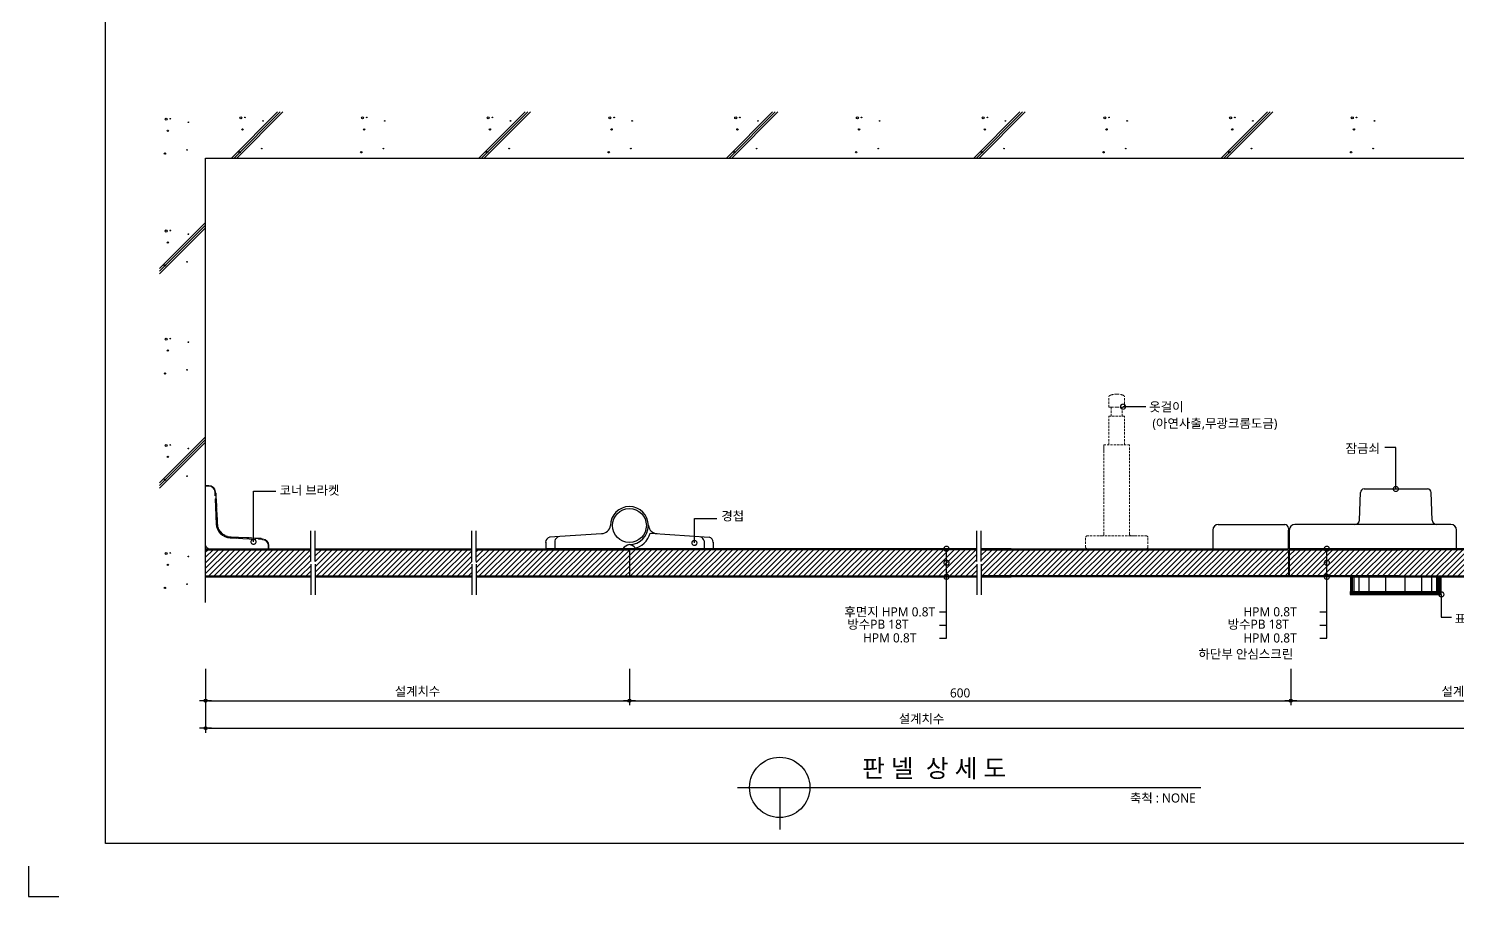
# Model space of a CAD drawing. Extents: x -256 to 8104, y -176 to 5714.
# Drawn here: x -256 to 4488, y -176 to 2705 of the extents above; entities that cross this region are included whole.
import ezdxf
from ezdxf.enums import TextEntityAlignment as Align

# ---------------------------------------------------------------- set-up
doc = ezdxf.new("R2010")
doc.units = 0
doc.header["$LTSCALE"] = 30
doc.linetypes.add('HIDDEN', pattern=[0.375, 0.25, -0.125])
doc.layers.get('0').update_dxf_attribs({"linetype": 'CONTINUOUS'})
doc.layers.get('DEFPOINTS').update_dxf_attribs({"linetype": 'CONTINUOUS'})
for name, color, linetype in [('02---제품선', 4, 'CONTINUOUS'), ('C', 2, 'CONTINUOUS'), ('DIM', 7, 'CONTINUOUS'), ('HID', 9, 'HIDDEN'), ('TIT', 3, 'CONTINUOUS'), ('경첩', 4, 'CONTINUOUS'), ('문자', 3, 'CONTINUOUS'), ('부자재', 4, 'CONTINUOUS'), ('잠금쇠(회전형)', 4, 'CONTINUOUS'), ('치수', 1, 'CONTINUOUS'), ('판넬', 2, 'CONTINUOUS'), ('해치', 8, 'CONTINUOUS')]:
    doc.layers.add(name, color=color, linetype=linetype)
doc.styles.add('돋움', font='malgun.ttf')
doc.dimstyles.new('10', dxfattribs={"dimscale": 10, "dimtxt": 3, "dimasz": 1, "dimexe": 1.5, "dimexo": 2, "dimgap": 1, "dimtad": 1, "dimdec": 0, "dimlunit": 6, "dimtxsty": '돋움', "dimblk": 'DIMDOT', "dimcen": -1, "dimdle": 1.5, "dimclrt": 3, "dimazin": 3, "dimtfac": 1, "dimtdec": 0, "dimtix": 1, "dimtmove": 2, "dimatfit": 3, "dimldrblk": 'DIMDOT', "dimarcsym": 0})
pattern_1 = [(45, (146404.808, 5260.556), (-8.980256, 8.980256), [])]

# ---------------------------------------------------------------- blocks, each defined once
blk = doc.blocks.new('DIMDOT')
at = {"linetype": 'Continuous'}
blk.add_line((-2, 0), (2, 0), dxfattribs=at)
for radius in [0.5, 0.25]:
    blk.add_circle((0, 0), radius, dxfattribs=at)
blk = doc.blocks.new('*D431')
at = {"layer": 'DEFPOINTS', "color": 0}
for p in [(155058.2, 6036.1), (156465.3, 6036.1), (156465.3, 5910.4)]:
    blk.add_point(p, dxfattribs=at)
at = {"layer": 'DIM', "color": 0, "lineweight": -2, "ltscale": 10}
for p, q in [((155058.2, 6016.1), (155058.2, 5895.4)), ((156465.3, 6016.1), (156465.3, 5895.4)), ((155068.2, 5910.4), (156455.3, 5910.4))]:
    blk.add_line(p, q, dxfattribs=at)
at = {"layer": 'DIM', "color": 0, "lineweight": -2, "xscale": 10, "yscale": 10, "zscale": 10, "rotation": 180}
blk.add_blockref('DIMDOT', (155058.2, 5910.4), dxfattribs=at)
at = {"layer": 'DIM', "color": 0, "lineweight": -2, "xscale": 10, "yscale": 10, "zscale": 10}
blk.add_blockref('DIMDOT', (156465.3, 5910.4), dxfattribs=at)
at = {"layer": 'DIM', "color": 3, "insert": (155761.8, 5940), "char_height": 30, "attachment_point": 5, "style": '돋움'}
blk.add_mtext('설계치수', dxfattribs=at)
blk = doc.blocks.new('*D432')
at = {"layer": 'DEFPOINTS', "color": 0}
for p in [(155058.2, 6036.1), (159812.1, 6036.1), (159812.1, 5818.9)]:
    blk.add_point(p, dxfattribs=at)
at = {"layer": 'DIM', "color": 0, "lineweight": -2, "ltscale": 10}
for p, q in [((155058.2, 6016.1), (155058.2, 5803.9)), ((159812.1, 6016.1), (159812.1, 5803.9)), ((155068.2, 5818.9), (159802.1, 5818.9))]:
    blk.add_line(p, q, dxfattribs=at)
at = {"layer": 'DIM', "color": 0, "lineweight": -2, "xscale": 10, "yscale": 10, "zscale": 10, "rotation": 180}
blk.add_blockref('DIMDOT', (155058.2, 5818.9), dxfattribs=at)
at = {"layer": 'DIM', "color": 0, "lineweight": -2, "xscale": 10, "yscale": 10, "zscale": 10}
blk.add_blockref('DIMDOT', (159812.1, 5818.9), dxfattribs=at)
at = {"layer": 'DIM', "color": 3, "insert": (157435.2, 5848.6), "char_height": 30, "attachment_point": 5, "style": '돋움'}
blk.add_mtext('설계치수', dxfattribs=at)
blk = doc.blocks.new('_DOTSMALL')
at = {"color": 0, "linetype": 'ByBlock', "const_width": 0.5}
blk.add_lwpolyline([(-0.0625, 0, 1), (0.0625, 0, 1)], format="xyb", close=True, dxfattribs=at)
blk = doc.blocks.new('A$C63EC304E')
at = {"layer": '치수', "color": 1, "xscale": 2.5, "yscale": 2.5, "zscale": 2.5, "rotation": 234.3098741996962}
blk.add_blockref('_DOTSMALL', (0.31, 0.31), dxfattribs=at)
blk = doc.blocks.new('A$C2BC9653E')
at = {"layer": '치수', "xscale": 0.3333333333333333, "yscale": 0.3333333333333333, "zscale": 0.3333333333333333}
blk.add_blockref('A$C63EC304E', (0, 0), dxfattribs=at)
blk = doc.blocks.new('A$C7FC71301')
at = {"layer": '치수', "rotation": 180}
blk.add_blockref('A$C2BC9653E', (0.21, 0.21), dxfattribs=at)
blk = doc.blocks.new('A$C4A20372B')
at = {"layer": '치수'}
blk.add_blockref('A$C7FC71301', (0, 0), dxfattribs=at)
blk = doc.blocks.new('A$C566469F5')
at = {"layer": '치수'}
blk.add_blockref('A$C4A20372B', (0, 0), dxfattribs=at)
blk = doc.blocks.new('A$C7E317CD4')
at = {"layer": '해치', "xscale": 2, "yscale": 2, "zscale": 2}
blk.add_blockref('A$C566469F5', (0, 0), dxfattribs=at)
blk = doc.blocks.new('A$C601D7F27')
at = {"layer": '치수'}
blk.add_blockref('A$C7E317CD4', (0, 0), dxfattribs=at)
blk = doc.blocks.new('A$C38802C08')
at = {"layer": '치수'}
blk.add_blockref('A$C601D7F27', (0, 0), dxfattribs=at)
blk = doc.blocks.new('*D433')
at = {"layer": 'DEFPOINTS', "color": 0}
for p in [(158661.3, 6036.1), (159812.1, 6036.1), (159812.1, 5910.4)]:
    blk.add_point(p, dxfattribs=at)
at = {"layer": 'DIM', "color": 0, "lineweight": -2, "ltscale": 10}
for p, q in [((158661.3, 6016.1), (158661.3, 5895.4)), ((159812.1, 6016.1), (159812.1, 5895.4)), ((158671.3, 5910.4), (159802.1, 5910.4))]:
    blk.add_line(p, q, dxfattribs=at)
at = {"layer": 'DIM', "color": 0, "lineweight": -2, "xscale": 10, "yscale": 10, "zscale": 10, "rotation": 180}
blk.add_blockref('DIMDOT', (158661.3, 5910.4), dxfattribs=at)
at = {"layer": 'DIM', "color": 0, "lineweight": -2, "xscale": 10, "yscale": 10, "zscale": 10}
blk.add_blockref('DIMDOT', (159812.1, 5910.4), dxfattribs=at)
at = {"layer": 'DIM', "color": 3, "insert": (159236.7, 5940), "char_height": 30, "attachment_point": 5, "style": '돋움'}
blk.add_mtext('설계치수', dxfattribs=at)
blk = doc.blocks.new('*D434')
at = {"layer": 'DEFPOINTS', "color": 0}
for p in [(156465.3, 6036.1), (158661.3, 6036.1), (158661.3, 5910.4)]:
    blk.add_point(p, dxfattribs=at)
at = {"layer": 'DIM', "color": 0, "lineweight": -2, "ltscale": 10}
for p, q in [((156465.3, 6016.1), (156465.3, 5895.4)), ((158661.3, 6016.1), (158661.3, 5895.4)), ((156475.3, 5910.4), (158651.3, 5910.4))]:
    blk.add_line(p, q, dxfattribs=at)
at = {"layer": 'DIM', "color": 0, "lineweight": -2, "xscale": 10, "yscale": 10, "zscale": 10, "rotation": 180}
blk.add_blockref('DIMDOT', (156465.3, 5910.4), dxfattribs=at)
at = {"layer": 'DIM', "color": 0, "lineweight": -2, "xscale": 10, "yscale": 10, "zscale": 10}
blk.add_blockref('DIMDOT', (158661.3, 5910.4), dxfattribs=at)
at = {"layer": 'DIM', "color": 3, "insert": (157563.3, 5935.9), "char_height": 30, "attachment_point": 5, "style": '돋움'}
blk.add_mtext('600', dxfattribs=at)
blk = doc.blocks.new('A$C06B31977')
for p, q in [((1.26, 11.06), (1.26, 21.17)), ((1.26, 10.11), (1.26, 0))]:
    blk.add_line(p, q)
blk = doc.blocks.new('EDGE_16', base_point=(154726.3, 5436.3))
at = {"layer": '해치', "transparency": 33554687}
h = blk.add_hatch(dxfattribs=at)
h.set_pattern_fill('ANSI31', color=256, scale=4, style=0)
h.set_pattern_definition(pattern_1)
h.paths.add_polyline_path([(155407.2, 6363.1), (155407.2, 6372.6), (155407.2, 6411.4), (155058.2, 6411.4), (155058.2, 6324.7), (155407.2, 6324.7)])
h.paths.add_polyline_path([(155421.9, 6363.1), (155421.9, 6372.6), (155421.9, 6411.4), (155942.3, 6411.4), (155942.3, 6363.1), (155942.3, 6324.7), (155421.9, 6324.7)])
at = {"layer": '해치'}
h = blk.add_hatch(dxfattribs=at)
h.set_pattern_fill('ANSI31', color=256, scale=4)
h.set_pattern_definition(pattern_1)
h.paths.add_polyline_path([(156465.3, 6324.7), (156465.3, 6411.4), (155956.9, 6411.4), (155956.9, 6324.7)])
at = {"layer": '해치', "transparency": 33554687}
h = blk.add_hatch(dxfattribs=at)
h.set_pattern_fill('ANSI31', color=256, scale=4)
h.set_pattern_definition(pattern_1)
h.paths.add_polyline_path([(156465.3, 6411.4), (156465.3, 6324.7), (157518.3, 6324.7), (157518.3, 6366, -0.610943), (157516.6, 6369.2, -0.241509), (157518.3, 6370.1), (157518.3, 6411.4)])
h = blk.add_hatch(dxfattribs=at)
h.set_pattern_fill('ANSI31', color=256, scale=4)
h.set_pattern_definition(pattern_1)
h.paths.add_polyline_path([(157619, 6411.4), (157518.3, 6411.4), (157518.3, 6370.1, -0.610943), (157520, 6366.8, -0.241509), (157518.3, 6366), (157518.3, 6324.7), (157619, 6324.7)])
h = blk.add_hatch(dxfattribs=at)
h.set_pattern_fill('ANSI31', color=256, scale=4)
h.set_pattern_definition(pattern_1)
h.paths.add_polyline_path([(158653.3, 6324.7), (158653.3, 6411.4), (157733.2, 6411.4), (157633.6, 6411.4), (157633.6, 6372.6), (157633.6, 6363.1), (157633.6, 6324.7), (157733.2, 6324.7)])
h = blk.add_hatch(dxfattribs=at)
h.set_pattern_fill('ANSI31', color=256, scale=4, style=0)
h.set_pattern_definition(pattern_1)
h.paths.add_polyline_path([(159428.2, 6363.1), (159428.2, 6372.6), (159428.2, 6411.4), (159812.1, 6411.4), (159812.1, 6324.7), (159428.2, 6324.7)])
edge = h.paths.add_edge_path()
edge.add_line((159413.6, 6363.1), (159413.6, 6372.6))
edge.add_line((159413.6, 6372.6), (159413.6, 6411.4))
edge.add_line((159413.6, 6411.4), (158781.1, 6411.4))
edge.add_line((158781.1, 6411.4), (158781.1, 6370.1))
edge.add_arc((158781.1, 6368), 2.08, -35.6901, 90, ccw=False)
edge.add_arc((158781.1, 6368), 2.08, 270, 324.3099, ccw=False)
edge.add_line((158781.1, 6366), (158781.1, 6324.7))
edge.add_line((158781.1, 6324.7), (159413.6, 6324.7))
edge.add_line((159413.6, 6324.7), (159413.6, 6363.1))
h.paths.add_polyline_path([(158656.3, 6411.4), (158656.3, 6324.7), (158781.1, 6324.7), (158781.1, 6366, -0.610943), (158779.4, 6369.2, -0.241509), (158781.1, 6370.1), (158781.1, 6411.4)])
h.paths.add_polyline_path([(160229.8, 6411.4), (159812.1, 6411.4), (159812.1, 6324.7), (160229.8, 6324.7)])
for p, q in [((155058.2, 7711.7), (160229.8, 7711.7)), ((155058.2, 6236.7), (155058.2, 7711.7))]:
    blk.add_line(p, q)
at = {"color": 2}
for p, q in [((156465.3, 6414.7), (156465.3, 6321.4)), ((158653.3, 6411.4), (158653.3, 6324.7)), ((158656.3, 6411.4), (158656.3, 6324.7)), ((154470.4, 5360.6), (154470.4, 5260.6)), ((154470.4, 5360.6), (154470.4, 5260.6)), ((154470.4, 5360.6), (154470.4, 5260.6)), ((154470.4, 5360.6), (154470.4, 5260.6)), ((154470.4, 5260.6), (154570.4, 5260.6))]:
    blk.add_line(p, q, dxfattribs=at)
for points in [[(154725.6, 10974.7), (161977.9, 10974.7), (161977.9, 5436.4), (154725.6, 5436.4)], [(154725.6, 10974.7), (161977.9, 10974.7), (161977.9, 5436.4), (154725.6, 5436.4)], [(154725.6, 10974.7), (162707.5, 10974.7), (162707.5, 5436.4), (154725.6, 5436.4)]]:
    blk.add_lwpolyline(points, close=True, dxfattribs=at)
at = {"layer": '02---제품선'}
for p, q in [((158888.9, 6509.8), (158892.1, 6601.2)), ((158904.5, 6613.2), (159115.1, 6613.2)), ((159130.7, 6509.8), (159127.5, 6601.2)), ((158402, 6476.7), (158402, 6414.7)), ((158420.6, 6495.3), (158640.9, 6495.3)), ((158653.3, 6482.9), (158653.3, 6414.7)), ((158653.3, 6414.7), (158653.3, 6476.7)), ((158656.3, 6476.7), (158656.3, 6414.7)), ((158861, 6495.3), (158674.9, 6495.3)), ((158874, 6495.3), (158861, 6495.3)), ((159145.7, 6495.3), (158874, 6495.3)), ((159192.8, 6495.3), (159145.7, 6495.3)), ((159211.4, 6414.7), (159211.4, 6476.7)), ((158402, 6414.7), (158653.3, 6414.7)), ((159211.4, 6414.7), (158656.3, 6414.7))]:
    blk.add_line(p, q, dxfattribs=at)
for centre, radius, start, end in [((158904.5, 6600.8), 12.4, 90, 178), ((159115.1, 6600.8), 12.4, 2, 90), ((158874, 6510.3), 15, 270, 358), ((159145.7, 6510.3), 15, 182, 270), ((158420.6, 6476.7), 18.6, 90, 180), ((158640.9, 6482.9), 12.4, 0, 90), ((158674.9, 6476.7), 18.6, 90, 180), ((159192.8, 6476.7), 18.6, 0, 90)]:
    blk.add_arc(centre, radius, start, end, dxfattribs=at)
at = {"layer": 'C'}
for p, q in [((155058.2, 6411.4), (155407.2, 6411.4)), ((155421.9, 6411.4), (155942.3, 6411.4)), ((155956.9, 6411.4), (156465.3, 6411.4)), ((157619, 6411.4), (156465.3, 6411.4)), ((157633.6, 6411.4), (158653.3, 6411.4)), ((157733.2, 6411.4), (157633.6, 6411.4)), ((158656.3, 6411.4), (159023.3, 6411.4)), ((159413.6, 6411.4), (159023.3, 6411.4)), ((155058.2, 6324.7), (155407.2, 6324.7)), ((155421.9, 6324.7), (155942.3, 6324.7)), ((155956.9, 6324.7), (156481.5, 6324.7)), ((156465.3, 6324.7), (157619, 6324.7)), ((158653.3, 6324.7), (157633.6, 6324.7)), ((157633.6, 6324.7), (157733.2, 6324.7)), ((159023.3, 6324.7), (158656.3, 6324.7)), ((159023.3, 6324.7), (159413.6, 6324.7))]:
    blk.add_line(p, q, dxfattribs=at)
at = {"layer": 'HID', "lineweight": 15}
for p, q in [((158057.4, 6884.8), (158057.4, 6920.4)), ((158057.4, 6884.8), (158065.3, 6884.8)), ((158065.3, 6884.8), (158083.3, 6884.8)), ((158065.3, 6884.8), (158065.3, 6855)), ((158101.4, 6884.8), (158083.3, 6884.8)), ((158109.3, 6884.8), (158101.4, 6884.8)), ((158101.4, 6884.8), (158101.4, 6855)), ((158109.3, 6884.8), (158109.3, 6920.4)), ((158057.4, 6760), (158057.4, 6855)), ((158109.3, 6855), (158057.4, 6855)), ((158109.3, 6760), (158109.3, 6855)), ((158126, 6760), (158040.6, 6760)), ((158040.6, 6736.3), (158040.6, 6760)), ((158040.6, 6462.4), (158040.6, 6760)), ((158126, 6462.4), (158126, 6760)), ((157980.1, 6419.7), (157980.1, 6452.4)), ((158035.6, 6457.4), (157985.1, 6457.4)), ((158141, 6457.4), (158025.6, 6457.4)), ((158131, 6457.4), (158181.6, 6457.4)), ((158186.6, 6419.7), (158186.6, 6452.4)), ((158181.6, 6414.7), (157985.1, 6414.7)), ((158734.9, 6414.7), (158766.6, 6414.7)), ((158766.6, 6414.7), (158956.6, 6414.7))]:
    blk.add_line(p, q, dxfattribs=at)
for centre, radius, start, end in [((158088.3, 6843), 85.6, 93.3455, 106.4545), ((158078.3, 6843), 85.6, 73.5455, 86.6545), ((158066.1, 6915.1), 10.2, 101.3021, 148.9655), ((158100.6, 6915.1), 10.2, 31.0345, 78.6979), ((157985.1, 6452.4), 5, 90, 180), ((158035.6, 6462.4), 5, 270, 0), ((158131, 6462.4), 5, 180, 270), ((158181.6, 6452.4), 5, 0, 90), ((157985.1, 6419.7), 5, 180, 270), ((158181.6, 6419.7), 5, 270, 0)]:
    blk.add_arc(centre, radius, start, end, dxfattribs=at)
at = {"layer": 'TIT', "color": 7}
for p, q in [((156824.3, 5622.5), (158362.1, 5622.5)), ((156964.3, 5622.5), (156964.3, 5482.5))]:
    blk.add_line(p, q, dxfattribs=at)
blk.add_circle((156964.3, 5622.5), 100, dxfattribs=at)
at = {"layer": '경첩', "color": 4, "linetype": 'Continuous', "lineweight": 15}
for p, q in [((155058.2, 6624.7), (155068.8, 6624.7)), ((155058.2, 6622.4), (155058.2, 6624.7)), ((155058.2, 6602.3), (155058.2, 6622.4)), ((155068.8, 6622.4), (155058.2, 6622.4)), ((155058.2, 6599), (155058.2, 6601.4)), ((155058.2, 6599), (155058.2, 6428.7)), ((155068.8, 6622.4), (155068.8, 6624.7)), ((155089.1, 6590.2), (155088.4, 6603.7)), ((155090.8, 6603.8), (155091.9, 6580.5)), ((155092.5, 6599.2), (155091, 6597.7)), ((155093.5, 6496.6), (155089.5, 6580.4)), ((155093.6, 6593.6), (155091.3, 6591.4)), ((155091.9, 6580.5), (155095.8, 6496.7)), ((155094.8, 6568.4), (155092.5, 6566.2)), ((155095.1, 6562.1), (155092.8, 6559.9)), ((155095.2, 6558.9), (155093, 6556.7)), ((155095.5, 6552.6), (155093.3, 6550.4)), ((155095.7, 6549.5), (155093.4, 6547.3)), ((155093.6, 6593.6), (155094.8, 6568.4)), ((155095.2, 6558.9), (155095.5, 6552.6)), ((155095.7, 6549.5), (155096.9, 6522.7)), ((155096.9, 6522.7), (155094.7, 6520.5)), ((155096.9, 6522.6), (155094.7, 6520.4)), ((155097.1, 6518.7), (155094.9, 6516.5)), ((155097.2, 6516.5), (155095, 6514.2)), ((155097.6, 6507.9), (155095.4, 6505.7)), ((155097.7, 6507), (155095.4, 6504.7)), ((155097.8, 6503.8), (155095.6, 6501.6)), ((155097.8, 6502.9), (155095.6, 6500.6)), ((155096.9, 6522.6), (155097.1, 6518.7)), ((155097.2, 6516.5), (155097.6, 6507.9)), ((155097.6, 6507.9), (155097.7, 6507)), ((155097.7, 6507), (155097.8, 6503.8)), ((155097.8, 6503.8), (155097.8, 6502.9)), ((155097.8, 6502.9), (155098.1, 6496.8)), ((155098.3, 6494.4), (155096.2, 6492.3)), ((155098.6, 6492.3), (155096.6, 6490.3)), ((155099.2, 6488.8), (155097.3, 6486.9)), ((155097.4, 6486.9), (155099.3, 6488.8)), ((155100.7, 6483.9), (155098.9, 6482.1)), ((155102.2, 6480.2), (155100.5, 6478.4)), ((155103.3, 6478), (155101.6, 6476.3)), ((155105.8, 6473.9), (155104.2, 6472.2)), ((155107.2, 6472), (155105.6, 6470.3)), ((155117.4, 6462.3), (155115.7, 6460.7)), ((155119.4, 6461), (155117.7, 6459.3)), ((155123.7, 6458.7), (155121.9, 6457)), ((155126, 6457.7), (155124.2, 6456)), ((155130.9, 6456.1), (155129.1, 6454.2)), ((155140.2, 6452.3), (155224, 6448.4)), ((155140.3, 6454.6), (155142.6, 6454.5)), ((155140.3, 6454.6), (155196.1, 6452)), ((155142.6, 6454.5), (155140.3, 6452.3)), ((155196.1, 6452), (155193.9, 6449.8)), ((155072.2, 6414.7), (155242.5, 6414.7)), ((155223.9, 6446), (155140.1, 6450)), ((155202.5, 6451.7), (155200.2, 6449.5)), ((155205.6, 6451.6), (155203.4, 6449.3)), ((155211.9, 6451.3), (155209.7, 6449)), ((155211.9, 6451.3), (155241.9, 6449.8)), ((155224, 6448.4), (155247.3, 6447.3)), ((155247.2, 6444.9), (155233.7, 6445.6)), ((155242.7, 6449), (155241.2, 6447.5)), ((155242.7, 6449), (155241.9, 6449.8)), ((155244.9, 6414.7), (155242.5, 6414.7)), ((155265.9, 6414.7), (155245.8, 6414.7)), ((155265.9, 6414.7), (155265.9, 6425.3)), ((155265.9, 6425.3), (155268.2, 6425.3)), ((155268.2, 6414.7), (155265.9, 6414.7)), ((155268.2, 6425.3), (155268.2, 6414.7))]:
    blk.add_line(p, q, dxfattribs=at)
at = {"layer": '경첩', "color": 4, "linetype": 'Continuous', "lineweight": 15, "flags": 128}
for points in [[(155088.4, 6603.7), (155088.9, 6603.7), (155089.3, 6603.7), (155089.7, 6603.8), (155090.1, 6603.8), (155090.4, 6603.8), (155090.6, 6603.8), (155090.7, 6603.8), (155090.8, 6603.8)], [(155093.3, 6598.4), (155093.2, 6598.6), (155093, 6598.7), (155092.9, 6598.9), (155092.8, 6599), (155092.7, 6599.1), (155092.6, 6599.1), (155092.6, 6599.2), (155092.5, 6599.2)], [(155093.3, 6598.4), (155093.4, 6597.4), (155093.4, 6596.2), (155093.5, 6595), (155093.6, 6593.6)], [(155091.9, 6580.5), (155091.8, 6580.5), (155091.7, 6580.5), (155091.5, 6580.4), (155091.2, 6580.4), (155090.8, 6580.4), (155090.4, 6580.4), (155090, 6580.4), (155089.5, 6580.4)], [(155094.8, 6568.4), (155094.8, 6567.2), (155094.9, 6566), (155094.9, 6564.9), (155095, 6563.9), (155095, 6563.2), (155095, 6562.6), (155095.1, 6562.2), (155095.1, 6562.1)], [(155096.9, 6522.7), (155096.9, 6522.7), (155096.9, 6522.6)], [(155097.1, 6518.7), (155097.1, 6518), (155097.2, 6517.3), (155097.2, 6516.5)], [(155095.8, 6496.7), (155095.8, 6496.7), (155095.6, 6496.7), (155095.4, 6496.7), (155095.1, 6496.7), (155094.8, 6496.7), (155094.4, 6496.6), (155093.9, 6496.6), (155093.5, 6496.6)], [(155098.3, 6494.4), (155098.5, 6492.8), (155098.6, 6492.3)], [(155099.2, 6488.8), (155099.3, 6488.8), (155099.3, 6488.8)], [(155140.2, 6452.3), (155140.2, 6452.3), (155140.2, 6452.1), (155140.2, 6451.9), (155140.2, 6451.6), (155140.2, 6451.3), (155140.2, 6450.9), (155140.1, 6450.4), (155140.1, 6450)], [(155196.1, 6452), (155197.2, 6451.9), (155198.3, 6451.9), (155199.3, 6451.9), (155200.2, 6451.8), (155201, 6451.8), (155201.6, 6451.7), (155202.1, 6451.7), (155202.4, 6451.7), (155202.5, 6451.7)], [(155205.6, 6451.6), (155205.7, 6451.5), (155206.1, 6451.5), (155206.7, 6451.5), (155207.4, 6451.5), (155208.4, 6451.4), (155209.5, 6451.4), (155210.7, 6451.3), (155211.9, 6451.3)], [(155224, 6448.4), (155224, 6448.3), (155224, 6448.2), (155224, 6448), (155223.9, 6447.7), (155223.9, 6447.3), (155223.9, 6446.9), (155223.9, 6446.5), (155223.9, 6446)], [(155247.2, 6444.9), (155247.2, 6445.4), (155247.2, 6445.8), (155247.3, 6446.2), (155247.3, 6446.6), (155247.3, 6446.9), (155247.3, 6447.1), (155247.3, 6447.2), (155247.3, 6447.3)]]:
    blk.add_lwpolyline(points, dxfattribs=at)
at = {"layer": '경첩', "color": 4, "linetype": 'Continuous', "lineweight": 15}
for centre, radius, start, end in [((155068.8, 6602.8), 21.9, 2.6983, 90), ((155068.8, 6602.8), 19.6, 2.6983, 90), ((155142.4, 6498.9), 49, 182.6983, 267.3017), ((155142.4, 6498.9), 46.7, 182.6983, 267.3017), ((155142.4, 6498.9), 44.3, 182.6983, 185.9088), ((155142.4, 6498.9), 44.3, 188.6056, 193.1623), ((155142.4, 6498.9), 44.3, 193.2431, 199.766), ((155142.4, 6498.9), 44.3, 199.766, 204.9948), ((155142.4, 6498.9), 44.3, 208.1736, 214.3849), ((155142.4, 6498.9), 44.3, 214.3855, 217.4388), ((155142.4, 6498.9), 44.3, 217.4392, 235.6151), ((155142.4, 6498.9), 44.3, 235.6142, 238.7009), ((155142.4, 6498.9), 44.3, 238.7002, 245.0052), ((155142.4, 6498.9), 44.3, 248.2494, 255.0002), ((155142.4, 6498.9), 44.3, 255, 267.3017), ((155072.2, 6428.7), 14, 180, 270), ((155246.3, 6425.3), 19.6, 0, 87.3017), ((155246.3, 6425.3), 21.9, 0, 87.3017)]:
    blk.add_arc(centre, radius, start, end, dxfattribs=at)
at = {"layer": '부자재'}
for p, q in [((156373.1, 6464.8), (156200.3, 6452.7)), ((156534.1, 6466.7), (156730, 6452.7)), ((156187.3, 6436.8), (156187.3, 6414.7)), ((156465.3, 6414.7), (156187.3, 6414.7)), ((156217.3, 6440.9), (156217.3, 6414.7)), ((156479.5, 6414.7), (156743.4, 6414.7)), ((156713.4, 6440.9), (156713.4, 6414.7)), ((156743.4, 6436.8), (156743.4, 6414.7))]:
    blk.add_line(p, q, dxfattribs=at)
at = {"layer": '부자재', "color": 1}
blk.add_circle((156465.3, 6491.7), 56.2, dxfattribs=at)
at = {"layer": '부자재'}
for centre, radius, start, end in [((156465.3, 6491.7), 63, 270, 180), ((156204, 6436.3), 16.8, 101.7765, 181.6712), ((156237.7, 6435.2), 21.2, 113.4077, 164.5497), ((156371.6, 6495.8), 31, 272.9231, 352.4724), ((156467.5, 6483.3), 68.6, 280.084, 345.9792), ((156559.1, 6495.8), 31, 187.5276, 267.0769), ((156692.9, 6435.2), 21.2, 15.4503, 67.3004), ((156726.6, 6436.3), 16.8, 358.3288, 78.2235), ((156473.9, 6390.1), 39.5, 102.5267, 141.5475), ((156456.7, 6390.1), 39.5, 43.1003, 77.4733)]:
    blk.add_arc(centre, radius, start, end, dxfattribs=at)
at = {"layer": '잠금쇠(회전형)', "linetype": 'Continuous', "lineweight": 15}
for p, q in [((158859.6, 6320.7), (159160, 6320.7)), ((158859.6, 6320.7), (158859.6, 6272.4)), ((158860.5, 6320.7), (158860.5, 6272.4)), ((159160, 6320.7), (159160, 6272.4)), ((158858.6, 6272.4), (159161, 6272.4)), ((158858.6, 6263.1), (158858.6, 6272.4)), ((158858.6, 6263.4), (159161, 6263.4)), ((159161, 6263.1), (159161, 6272.4))]:
    blk.add_line(p, q, dxfattribs=at)
at = {"layer": '치수'}
for p, q in [((158180.3, 6886.3), (158104.2, 6886.3)), ((159009.8, 6750.4), (158973.2, 6750.4)), ((159009.8, 6613.2), (159009.8, 6750.4)), ((155217.7, 6606.4), (155291.8, 6606.4)), ((155217.7, 6438), (155217.7, 6606.4)), ((156680.9, 6434), (156680.9, 6514.9)), ((156680.9, 6514.9), (156755.1, 6514.9)), ((157518.3, 6118.1), (157518.3, 6414.7)), ((158781.1, 6118.1), (158781.1, 6414.7)), ((159161, 6263.1), (159161, 6187.3)), ((157494.5, 6204.9), (157518.3, 6204.9)), ((158757.3, 6204.9), (158781.1, 6204.9)), ((159161, 6187.3), (159195.3, 6187.3)), ((157494.5, 6161.4), (157518.3, 6161.4)), ((158757.3, 6161.4), (158781.1, 6161.4)), ((157494.5, 6118.1), (157518.3, 6118.1)), ((158757.3, 6118.1), (158781.1, 6118.1))]:
    blk.add_line(p, q, dxfattribs=at)
at = {"layer": '판넬', "color": 1}
for p, q in [((155058.2, 6414.7), (155407.2, 6414.7)), ((155421.9, 6414.7), (155942.3, 6414.7)), ((155956.9, 6414.7), (156444.9, 6414.7)), ((157619, 6414.7), (156465.3, 6414.7)), ((157633.6, 6414.7), (158651.3, 6414.7)), ((157733.2, 6414.7), (157633.6, 6414.7)), ((158661.3, 6414.7), (159023.3, 6414.7)), ((159413.6, 6414.7), (159023.3, 6414.7)), ((155058.2, 6321.4), (155407.2, 6321.4)), ((155421.9, 6321.4), (155942.3, 6321.4)), ((155956.9, 6321.4), (156484.9, 6321.4)), ((156465.3, 6321.4), (157619, 6321.4)), ((158656.3, 6321.4), (157633.6, 6321.4)), ((157633.6, 6321.4), (157733.2, 6321.4)), ((159023.3, 6321.4), (158656.3, 6321.4)), ((159023.3, 6321.4), (159413.6, 6321.4))]:
    blk.add_line(p, q, dxfattribs=at)
at = {"layer": '해치'}
for p, q in [((155144.1, 7711.7), (155297.2, 7864.9)), ((155161.8, 7711.7), (155314.9, 7864.9)), ((155965.7, 7711.7), (156118.8, 7864.9)), ((155983.3, 7711.7), (156136.5, 7864.9)), ((156787.3, 7711.7), (156940.4, 7864.9)), ((156804.9, 7711.7), (156958, 7864.9)), ((157608.8, 7711.7), (157762, 7864.9)), ((157626.5, 7711.7), (157779.6, 7864.9)), ((158430.4, 7711.7), (158583.5, 7864.9)), ((158448.1, 7711.7), (158601.2, 7864.9)), ((154905.1, 7344.8), (155058.2, 7498)), ((154905.1, 7327.2), (155058.2, 7480.3)), ((154905.1, 6633.2), (155058.2, 6786.3)), ((154905.1, 6615.6), (155058.2, 6768.7)), ((158862.4, 6320.7), (158862.4, 6272.4)), ((158865.4, 6320.7), (158865.4, 6272.4)), ((158870.5, 6320.7), (158870.5, 6272.4)), ((158886.8, 6320.7), (158886.8, 6272.4)), ((158920.2, 6320.7), (158920.2, 6272.4)), ((158975.7, 6320.7), (158975.7, 6272.4)), ((159039.4, 6320.7), (159039.4, 6272.4)), ((159095, 6320.7), (159095, 6272.4)), ((159128.3, 6320.7), (159128.3, 6272.4)), ((159144.6, 6320.7), (159144.6, 6272.4)), ((159149.1, 6320.7), (159149.1, 6272.4)), ((159154.3, 6320.7), (159154.3, 6272.4)), ((159157.3, 6320.7), (159157.3, 6272.4)), ((159159.2, 6320.7), (159159.2, 6272.4)), ((158858.6, 6269.3), (159161, 6269.3)), ((158858.6, 6267.7), (159161, 6267.7)), ((158858.6, 6266.2), (159161, 6266.2)), ((158858.6, 6265.3), (159161, 6265.3)), ((158858.6, 6264.3), (159161, 6264.3)), ((158858.6, 6263.1), (159161, 6263.1))]:
    blk.add_line(p, q, dxfattribs=at)
at = {"layer": '해치', "color": 2}
for p, q in [((155152.9, 7711.7), (155306.1, 7864.9)), ((155974.5, 7711.7), (156127.6, 7864.9)), ((156796.1, 7711.7), (156949.2, 7864.9)), ((157617.7, 7711.7), (157770.8, 7864.9)), ((158439.2, 7711.7), (158592.4, 7864.9)), ((154905.1, 7336), (155058.2, 7489.2)), ((154905.1, 6624.4), (155058.2, 6777.5))]:
    blk.add_line(p, q, dxfattribs=at)
at = {"layer": '해치'}
for centre, radius in [((154927.2, 7840.9), 3.36), ((154941.1, 7842.5), 1.12), ((155001.1, 7830.5), 1.12), ((155175.1, 7845.3), 3.36), ((155188.9, 7846.9), 1.12), ((155248.9, 7834.9), 1.12), ((155579.1, 7845.3), 3.36), ((155593, 7846.9), 1.12), ((155653, 7834.9), 1.12), ((155996.6, 7845.3), 3.36), ((156010.5, 7846.9), 1.12), ((156070.5, 7834.9), 1.12), ((156400.6, 7845.3), 3.36), ((156414.5, 7846.9), 1.12), ((156474.5, 7834.9), 1.12), ((156818.2, 7845.3), 3.36), ((156832.1, 7846.9), 1.12), ((156892.1, 7834.9), 1.12), ((157222.2, 7845.3), 3.36), ((157236.1, 7846.9), 1.12), ((157296.1, 7834.9), 1.12), ((157639.8, 7845.3), 3.36), ((157653.7, 7846.9), 1.12), ((157713.7, 7834.9), 1.12), ((158043.8, 7845.3), 3.36), ((158057.7, 7846.9), 1.12), ((158117.7, 7834.9), 1.12), ((158461.4, 7845.3), 3.36), ((158475.2, 7846.9), 1.12), ((158535.2, 7834.9), 1.12), ((158865.4, 7845.3), 3.36), ((158879.3, 7846.9), 1.12), ((158939.3, 7834.9), 1.12), ((154932.8, 7802.6), 2.24), ((155180.7, 7807), 2.24), ((155584.7, 7807), 2.24), ((156002.2, 7807), 2.24), ((156406.2, 7807), 2.24), ((156823.8, 7807), 2.24), ((157227.8, 7807), 2.24), ((157645.4, 7807), 2.24), ((158049.4, 7807), 2.24), ((158466.9, 7807), 2.24), ((158871, 7807), 2.24), ((154996.6, 7738.8), 1.12), ((155171, 7730.9), 2.24), ((155244.5, 7743.2), 1.12), ((155575, 7730.9), 2.24), ((155648.5, 7743.2), 1.12), ((155992.6, 7730.9), 2.24), ((156066, 7743.2), 1.12), ((156396.6, 7730.9), 2.24), ((156470.1, 7743.2), 1.12), ((156814.2, 7730.9), 2.24), ((156887.6, 7743.2), 1.12), ((157218.2, 7730.9), 2.24), ((157291.6, 7743.2), 1.12), ((157635.8, 7730.9), 2.24), ((157709.2, 7743.2), 1.12), ((158039.8, 7730.9), 2.24), ((158113.2, 7743.2), 1.12), ((158457.3, 7730.9), 2.24), ((158530.8, 7743.2), 1.12), ((158861.3, 7730.9), 2.24), ((158934.8, 7743.2), 1.12), ((154923.2, 7726.5), 2.24), ((154927.2, 7469.6), 3.36), ((154941.1, 7471.2), 1.12), ((155001.1, 7459.2), 1.12), ((154932.8, 7431.2), 2.24), ((154923.2, 7355.2), 2.24), ((154996.6, 7367.5), 1.12), ((154927.2, 7110.9), 3.36), ((154932.8, 7072.6), 2.24), ((154941.1, 7112.5), 1.12), ((155001.1, 7100.5), 1.12), ((154923.2, 6996.5), 2.24), ((154996.6, 7008.8), 1.12), ((154927.2, 6757.9), 3.36), ((154941.1, 6759.5), 1.12), ((155001.1, 6747.6), 1.12), ((154932.8, 6719.6), 2.24), ((154923.2, 6643.5), 2.24), ((154996.6, 6655.8), 1.12), ((154927.2, 6399.2), 3.36), ((154932.8, 6360.9), 2.24), ((154941.1, 6400.8), 1.12), ((155001.1, 6388.9), 1.12), ((154923.2, 6284.8), 2.24), ((154996.6, 6297.1), 1.12)]:
    blk.add_circle(centre, radius, dxfattribs=at)
at = {"xscale": 10, "yscale": 10, "zscale": 10}
for p in [(155394.7, 6262), (155409.3, 6262), (155929.8, 6262), (155944.4, 6262), (157606.4, 6262), (157621.1, 6262)]:
    blk.add_blockref('A$C06B31977', p, dxfattribs=at)
at = {"layer": '치수', "xscale": 20, "yscale": 20, "zscale": 20}
for p in [(155213, 6433.5), (156676.8, 6429.8)]:
    blk.add_blockref('A$C38802C08', p, dxfattribs=at)
at = {"layer": '해치', "yscale": 20, "zscale": 20}
for p, xscale in [((158108.4, 6882.1), -20), ((159005.7, 6609), 20), ((159156.9, 6258.9), 20)]:
    blk.add_blockref('A$C38802C08', p, dxfattribs=dict(at, xscale=xscale))
at = {"layer": '해치', "xscale": 20, "yscale": 20, "zscale": 20, "rotation": 90}
for p in [(157522.3, 6410.5), (158785.1, 6410.5), (157522.4, 6363.9), (158785.3, 6363.9), (157522.3, 6317.2), (158785.1, 6317.2)]:
    blk.add_blockref('A$C38802C08', p, dxfattribs=at)
at = {"layer": 'TIT', "style": '돋움'}
blk.add_text('판 넬  상 세 도', height=60, dxfattribs=at).set_placement((157716.1, 5656.1), align=Align.RIGHT)
blk.add_text('축척 : NONE', height=30, dxfattribs=at).set_placement((158127.5, 5572.3))
at = {"layer": '문자', "style": '돋움'}
for s, height, p in [('옷걸이', 30.34, (158248.1, 6886.2)), ('(아연사출,무광크롬도금)', 30.337, (158409.2, 6829.8)), ('잠금쇠', 30.34, (158900, 6748.1)), ('후면지 HPM 0.8T', 30.337, (157329.5, 6205.7)), ('HPM 0.8T', 30.34, (158592.3, 6205.4)), ('방수PB 18T', 30.34, (157290.3, 6164.5)), ('방수PB 18T', 30.34, (158553.2, 6164.5)), ('표시창', 30.34, (159262.2, 6183.4)), ('HPM 0.8T', 30.34, (157329.5, 6118.9)), ('HPM 0.8T', 30.34, (158592.3, 6118.6)), ('하단부 안심스크린', 30.34, (158511.9, 6065.8))]:
    blk.add_text(s, height=height, dxfattribs=at).set_placement(p, align=Align.MIDDLE)
for s, p in [('코너 브라켓', (155304, 6594)), ('경첩', (156770.7, 6508.6))]:
    blk.add_text(s, height=30, dxfattribs=at).set_placement(p)
at = {"layer": 'DIM', "ltscale": 10}
for base, p1, p2, text, picture, middle in [((156465.3, 5910.4), (155058.2, 6036.1), (156465.3, 6036.1), '설계치수', '*D431', (155761.8, 5940)), ((159812.1, 5818.9), (155058.2, 6036.1), (159812.1, 6036.1), '설계치수', '*D432', (157435.2, 5848.6)), ((158661.3, 5910.4), (156465.3, 6036.1), (158661.3, 6036.1), '600', '*D434', (157563.3, 5935.9)), ((159812.1, 5910.4), (158661.3, 6036.1), (159812.1, 6036.1), '설계치수', '*D433', (159236.7, 5940))]:
    dim = blk.add_linear_dim(base=base, p1=p1, p2=p2, text=text, dimstyle='10', override={"dimtxsty": '돋움'}, dxfattribs=at)
    dim.commit()
    dim.dimension.update_dxf_attribs({"geometry": picture, "text_midpoint": middle})

msp = doc.modelspace()

# ---------------------------------------------------------------- block references
msp.add_blockref('EDGE_16', (0, 0))

doc.saveas('drawing.dxf')
